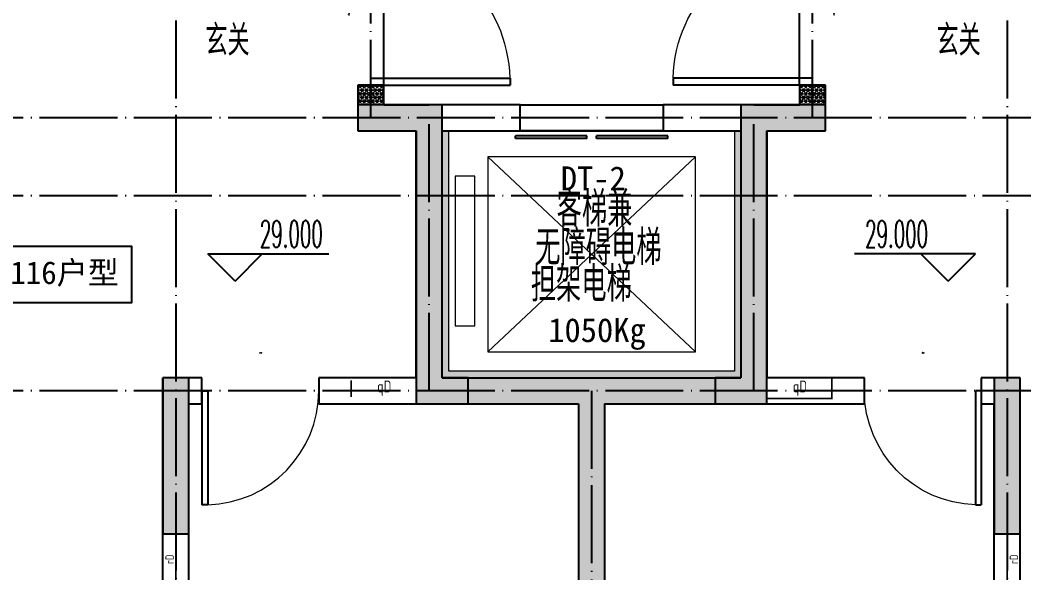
# Model space of a CAD drawing. Extents: x 27938 to 1507990, y 110129 to 923079.
# Drawn here: x 861017 to 868745, y 367223 to 371475 of the extents above; entities that cross this region are included whole.
import ezdxf

# ---------------------------------------------------------------- set-up
doc = ezdxf.new("R2010")
doc.units = 0
doc.header["$LTSCALE"] = 1000
doc.header["$MEASUREMENT"] = 0
doc.linetypes.add('DOTE', pattern=[2.4200000000000004, 2, -0.2, 0.02, -0.2])
for name, color, linetype, lineweight in [('3.5方案汇报，与郭总、侯月琴确定户型_t8$0$STAIR', 2, 'Continuous', 18), ('EQUIP-消防', 3, 'Continuous', 20), ('填充', 251, 'Continuous', 5)]:
    doc.layers.add(name, color=color, linetype=linetype, lineweight=lineweight)
for name, color, linetype in [('COLUMN', 9, 'Continuous'), ('DIM_ELEV', 3, 'Continuous'), ('DOTE', 1, 'Continuous'), ('PUB_HATCH', 8, 'Continuous'), ('PUB_TEXT', 4, 'Continuous'), ('WALL', 9, 'Continuous'), ('WINDOW', 4, 'Continuous'), ('WINDOW_TEXT', 7, 'Continuous'), ('保温', 6, 'Continuous')]:
    doc.layers.add(name, color=color, linetype=linetype)
doc.styles.add('_TCH_DIM', font='SIMPLEX.shx', dxfattribs={"width": 0.7, "bigfont": 'GBCBIG.shx'})
doc.styles.add('_TCH_WINDOW', font='SIMPLEX.shx', dxfattribs={"width": 0.7, "height": 3.5, "bigfont": 'GBCBIG.shx'})
doc.styles.get("Standard").update_dxf_attribs({"font": 'gbenor.shx', "bigfont": 'gbcbig.shx'})
doc.styles.add('房间名称', font='TSSDENG', dxfattribs={"width": 0.8, "bigfont": 'HZTXT'})
doc.styles.add('黑体', font='simhei.ttf')
pattern_1 = [(90, (0, 0), (-16.49778, 1.010197673501861e-15), [9.525, -19.05]), (210, (0, 0), (8.248889999999996, -14.28749658604684), [9.525, -19.05]), (150, (5.83238038093927e-16, 9.525), (-8.248890000000003, -14.28749658604684), [9.525, -19.05])]

# ---------------------------------------------------------------- blocks, each defined once
blk = doc.blocks.new('GDGDGDSDA')
at = {"layer": 'DOTE', "color": 0, "linetype": 'DOTE', "ltscale": 0.3}
for p, q in [((453635.036221659, 370658.3318268224), (453634.7978355026, 359558.331827242)), ((460034.6024018053, 370658.3318268224), (460034.8407879619, 359558.331827242)), ((455134.8185498039, 368458.3318260834), (455134.8185495394, 370058.3318260844)), ((458534.8200549022, 368458.3318260834), (458534.8200551667, 370058.3318260844)), ((471334.8193115436, 368458.3318260833), (417334.819312298, 368458.3318260835)), ((455584.8193165596, 366358.3318260413), (455584.8193166445, 368458.3318260653)), ((458084.8193069046, 366358.3318260893), (458084.8193068199, 368458.3318260653)), ((471334.8193115436, 367858.3318270331), (417334.819312298, 367858.3318270331)), ((471334.8193115436, 366358.3318253069), (417334.819312298, 366358.3318263437)), ((456834.8193047661, 366358.3318260653), (456834.8193047661, 359558.331827242))]:
    blk.add_line(p, q, dxfattribs=at)
blk = doc.blocks.new('GFDGFSDFGD')
at = {"layer": 'PUB_HATCH'}
for points in [[(456966.6242620276, 370823.7242364994), (456316.6235069988, 370823.7237810019), (456316.6235069988, 370623.723500697), (456766.6242620276, 370623.7242364994), (456766.6242608383, 368523.7281418327), (457166.6242608383, 368523.7281418327), (457166.6242608383, 368723.7281418327), (456966.6242609706, 368723.7281418327)], [(459266.6248586276, 370823.7242366532), (459266.6248596846, 368723.7281419866), (459066.6248598169, 368723.7281419866), (459066.6248598169, 368523.7281419866), (459466.6248598169, 368523.7281419866), (459466.6248586276, 370623.7242366532), (459916.6256136564, 370623.7235008508), (459916.6256136564, 370823.7237811558)], [(454816.6362339624, 368723.7167763724), (454816.6362308792, 367523.7257141294), (455016.6362343028, 367523.7239626549), (455016.6362342408, 368723.7167764931)], [(461416.6128852202, 368723.7167772611), (461216.6128849418, 368723.7167773817), (461216.612884902, 367523.7239627372), (461416.6128882723, 367523.7257142118)]]:
    blk.add_hatch(color=256, dxfattribs=at).paths.add_polyline_path(points)
at = {"layer": 'COLUMN', "color": 6}
for p, q in [((456966.6242620276, 370823.7242364994), (456316.6235069988, 370823.7237810019)), ((456316.6235069988, 370823.7237810019), (456316.6235069988, 370623.723500697)), ((456966.6242609706, 368723.7281418327), (456966.6242620276, 370823.7242364994)), ((459266.6248586276, 370823.7242366532), (459266.6248596846, 368723.7281419866)), ((459916.6256136564, 370823.7237811558), (459266.6248586276, 370823.7242366532)), ((459916.6256136564, 370623.7235008508), (459916.6256136564, 370823.7237811558)), ((456316.6235069988, 370623.723500697), (456766.6242620276, 370623.7242364994)), ((456766.6242620276, 370623.7242364994), (456766.6242608383, 368523.7281418327)), ((459466.6248598169, 368523.7281419866), (459466.6248586276, 370623.7242366532)), ((459466.6248586276, 370623.7242366532), (459916.6256136564, 370623.7235008508)), ((454816.6362339624, 368723.7167763724), (454816.6362308792, 367523.7257141294)), ((455016.6362342408, 368723.7167764931), (454816.6362339624, 368723.7167763724)), ((455016.6362343028, 367523.7239626549), (455016.6362342408, 368723.7167764931)), ((457166.6242608383, 368723.7281418327), (456966.6242609706, 368723.7281418327)), ((457166.6242608383, 368523.7281418327), (457166.6242608383, 368723.7281418327)), ((459266.6248596846, 368723.7281419866), (459066.6248598169, 368723.7281419866)), ((459066.6248598169, 368723.7281419866), (459066.6248598169, 368523.7281419866)), ((461416.6128852202, 368723.7167772611), (461216.6128849418, 368723.7167773817)), ((461216.6128849418, 368723.7167773817), (461216.612884902, 367523.7239627372)), ((461416.6128882723, 367523.7257142118), (461416.6128852202, 368723.7167772611)), ((456766.6242608383, 368523.7281418327), (457166.6242608383, 368523.7281418327)), ((459066.6248598169, 368523.7281419866), (459466.6248598169, 368523.7281419866)), ((454816.6362308792, 367523.7257141294), (455016.6362343028, 367523.7239626549)), ((461216.612884902, 367523.7239627372), (461416.6128882723, 367523.7257142118))]:
    blk.add_line(p, q, dxfattribs=at)
blk = doc.blocks.new('GDFGDGRD')
at = {"layer": '保温', "linetype": 'Continuous', "ltscale": 10}
h = blk.add_hatch(dxfattribs=at)
h.set_pattern_fill('HEX', color=251, scale=10, angle=90, style=0)
h.set_pattern_definition(pattern_1)
h.paths.add_polyline_path([(431316.5779582471, 370823.724846115), (431516.5779419378, 370823.724846115), (431516.676856265, 370973.7247405107), (431316.6768725742, 370973.7249371556)])
h = blk.add_hatch(dxfattribs=at)
h.set_pattern_fill('HEX', color=251, scale=10, angle=90, style=0)
h.set_pattern_definition(pattern_1)
h.paths.add_polyline_path([(434916.5794610044, 370823.724846115), (434716.5794773137, 370823.724846115), (434716.4805629865, 370973.7247405107), (434916.4805466773, 370973.7249371556)])
h = blk.add_hatch(dxfattribs=at)
h.set_pattern_fill('HEX', color=251, scale=10, angle=90, style=0)
h.set_pattern_definition([(90, (-70765.89117912838, -151624.7360933621), (-16.49778, 1.010197673501861e-15), [9.525, -19.05]), (210, (-70765.89117912838, -151624.7360933621), (8.248889999999996, -14.28749658604684), [9.525, -19.05]), (150, (-70765.89117912838, -151615.2110933621), (-8.248890000000003, -14.28749658604684), [9.525, -19.05])])
h.paths.add_polyline_path([(434066.5790224251, 368523.7248330163), (434066.5789810187, 368723.7248300065), (432166.5783829462, 368723.7248300508), (432166.5784243525, 368523.7248330605)])
h = blk.add_hatch(dxfattribs=at)
h.set_pattern_fill('HEX', color=251, scale=10, angle=90, style=0)
h.set_pattern_definition([(90, (-70765.89117912838, -152124.7360933621), (-16.49778, 1.010197673501861e-15), [9.525, -19.05]), (210, (-70765.89117912838, -152124.7360933621), (8.248889999999996, -14.28749658604684), [9.525, -19.05]), (150, (-70765.89117912838, -152115.2110933621), (-8.248890000000003, -14.28749658604684), [9.525, -19.05])])
h.paths.add_polyline_path([(433016.677671614, 363923.7248245182), (433216.6776553047, 363923.7248245182), (433216.6776158109, 368523.7247332072), (433016.6776321201, 368523.7249298521)])
blk = doc.blocks.new('GDGRDGDRGDFD')
at = {"layer": 'EQUIP-消防', "const_width": 12.82051282052028}
blk.add_lwpolyline([(136866.5605577994, 335507.811971089), (136366.5605577994, 335507.8119710906), (136366.5605577991, 335347.8119710904), (136866.5605577991, 335347.8119710888)], close=True, dxfattribs=at)
at = {"layer": 'PUB_TEXT', "color": 7, "true_color": 0xffffff, "style": '房间名称', "width": 0.8}
blk.add_text('qD', height=90, dxfattribs=at).set_placement((136565.0499633249, 335395.5346836653))
blk = doc.blocks.new('FSFSFSFSEG')
at = {"layer": 'EQUIP-消防', "const_width": 12.82051282052028}
blk.add_lwpolyline([(136866.5605577994, 335152.5449090759), (136466.5605577994, 335152.5449090774), (136466.5605577991, 335052.5449090772), (136866.5605577991, 335052.5449090757)], close=True, dxfattribs=at)
at = {"layer": 'PUB_TEXT', "color": 7, "true_color": 0xffffff, "style": '房间名称', "width": 0.8}
blk.add_text('rD', height=64.8, dxfattribs=at).set_placement((136633.7425204425, 335069.0046025831))
blk = doc.blocks.new('GHFHFHTFHCSDCS')
blk.add_blockref('GDGRDGDRGDFD', (319900.0178446308, 33215.91286097257))
for name, p, rotation in [('GDGRDGDRGDFD', (323100.997491646, 33215.50885790785), 0.0001673532306091649), ('FSFSFSFSEG', (789969.1235921647, 230657.1642343822), 89.99999999297357), ('FSFSFSFSEG', (796469.1236020895, 230657.164233585), 89.99999999297357)]:
    blk.add_blockref(name, p, dxfattribs=dict(rotation=rotation))
blk = doc.blocks.new('$DorLib2D$00000001')
for p, q in [((0.45, 0.9750000000000001), (0.5000000000000002, 0.9750000000000001)), ((0.45, 0), (0.45, 0.9750000000000001)), ((0.5, 0), (0.5, 0.9750000000000001)), ((0.5, 0), (0.45, 0))]:
    blk.add_line(p, q)
at = {"lineweight": 13}
blk.add_arc((0.475, 0), 0.975, 91.4692835813538, 180, dxfattribs=at)
blk = doc.blocks.new('$DORLIB2D$00000127')
at = {"color": 0}
for points in [[(-0.5333333333328483, 0.7948983154366971), (-0.5333333333328483, 0.690405644187237)], [(-0.03333333333284827, 0.7948983154366971), (-0.5333333333328483, 0.7948983154366971)], [(-0.03333333333284827, 0.7948983154366971), (-0.03333333333284827, 0.690405644187237)], [(0.5333333333328483, 0.7948983154366971), (0.03333333333284827, 0.7948983154366971)], [(0.03333333333284827, 0.7948983154366971), (0.03333333333284827, 0.690405644187237)], [(0.5333333333328483, 0.7948983154366971), (0.5333333333328483, 0.690405644187237)], [(-0.03333333333284827, 0.690405644187237), (-0.5333333333328483, 0.690405644187237)], [(0.5333333333328483, 0.690405644187237), (0.03333333333284827, 0.690405644187237)], [(0.5, 0.4999999999999858), (-0.5, 0.4999999999999858)]]:
    blk.add_lwpolyline(points, dxfattribs=at)

msp = doc.modelspace()

# ---------------------------------------------------------------- hatches: boundary and pattern name
at = {"layer": '填充'}
h = msp.add_hatch(dxfattribs=at)
h.set_pattern_fill('隔热材料02', color=8, scale=100, style=0)
h.set_pattern_definition([(0, (-333791.8183240527, -240014.9059721528), (0, 50), []), (0, (-333791.8183240527, -239998.2394721528), (0, 50), []), (270, (-333748.0768240527, -239989.6082221528), (50, -9.184850993605149e-15), [5.01775, -44.98225]), (270, (-333785.5355740527, -239989.6082221528), (50, -9.184850993605149e-15), [5.01775, -44.98225]), (90, (-333760.0238240527, -240023.5372221528), (-50, 3.061616997868383e-15), [5.01775, -44.98225]), (90, (-333773.5888240528, -240023.5372221528), (-50, 3.061616997868383e-15), [5.01775, -44.98225]), (180, (-333741.7940740527, -240031.5727221528), (-6.123233995736766e-15, -50), [50.02425, 0.02425]), (135, (-333755.7513240527, -240029.0639721528), (2.775557561562891e-15, 49.99987405109137), [4.268000000000001, -66.44274999999999]), (116.56505, (-333708.7693240526, -240026.0459721528), (0.0001128305918363104, 49.99993342107836), [2.804999999999995, -108.9984999999999]), (116.56505, (-333758.7693240526, -240026.0459721528), (0.0001128305918363104, 49.99993342107836), [2.804999999999995, -108.9984999999999]), (153.43495, (-333700.7338240526, -240031.5727221528), (-0.0001128305918057793, 49.99993342107837), [5.609999999999999, -106.1935]), (153.43495, (-333750.7338240526, -240031.5727221528), (-0.0001128305918057793, 49.99993342107837), [5.609999999999999, -106.1935]), (63.43495000000001, (-333710.0238240527, -240018.5194721528), (-0.0001128305918307593, 49.99993342107837), [26.714, -85.0895]), (63.43495000000001, (-333760.0238240527, -240018.5194721528), (-0.0001128305918307593, 49.99993342107837), [26.714, -85.0895]), (116.56505, (-333698.0768240527, -239989.6082221528), (0.0001128305918363104, 49.99993342107836), [2.804999999999995, -108.9984999999999]), (116.56505, (-333748.0768240527, -239989.6082221528), (0.0001128305918363104, 49.99993342107836), [2.804999999999995, -108.9984999999999]), (135, (-333749.3313240528, -239987.0994721528), (2.775557561562891e-15, 49.99987405109137), [4.268000000000001, -66.44274999999999]), (153.43495, (-333702.3493240527, -239984.0814721528), (-0.0001128305918057793, 49.99993342107837), [5.609999999999999, -106.1935]), (153.43495, (-333752.3493240527, -239984.0814721528), (-0.0001128305918057793, 49.99993342107837), [5.609999999999999, -106.1935]), (45, (-333784.2810740527, -239987.0994721528), (0, 49.99987405109137), [4.268000000000001, -66.44274999999999]), (63.43495000000001, (-333735.5355740527, -239989.6082221528), (-0.0001128305918307593, 49.99993342107837), [2.805, -108.9985]), (63.43495000000001, (-333785.5355740527, -239989.6082221528), (-0.0001128305918307593, 49.99993342107837), [2.805, -108.9985]), (26.56505, (-333731.2633240528, -239984.0814721528), (0.0001128305918307593, 49.99993342107837), [5.609999999999999, -106.1935]), (26.56505, (-333781.2633240528, -239984.0814721528), (0.0001128305918307593, 49.99993342107837), [5.609999999999999, -106.1935]), (116.56505, (-333723.5888240528, -240018.5194721528), (0.0001128305918363104, 49.99993342107836), [26.71399999999996, -85.08949999999986]), (116.56505, (-333773.5888240528, -240018.5194721528), (0.0001128305918363104, 49.99993342107836), [26.71399999999996, -85.08949999999986]), (45, (-333777.8610740528, -240029.0639721528), (0, 49.99987405109137), [4.268000000000001, -66.44274999999999]), (63.43495000000001, (-333724.8430740528, -240026.0459721528), (-0.0001128305918307593, 49.99993342107837), [2.805, -108.9985]), (63.43495000000001, (-333774.8430740528, -240026.0459721528), (-0.0001128305918307593, 49.99993342107837), [2.805, -108.9985]), (26.56505, (-333732.8788240526, -240031.5727221528), (0.0001128305918307593, 49.99993342107837), [5.609999999999999, -106.1935]), (26.56505, (-333782.8788240526, -240031.5727221528), (0.0001128305918307593, 49.99993342107837), [5.609999999999999, -106.1935])])
h.paths.add_polyline_path([(864316.5789996843, 370623.7248315612), (864266.5789996843, 370623.7248315596), (864266.5789997522, 368723.7248315394), (866566.578999762, 368723.7248315574), (866566.5789997883, 370623.7248315607), (866516.5789997883, 370623.7248315599), (866516.5789997627, 368773.7248315545), (864316.5789997505, 368773.7248315399)])

# ---------------------------------------------------------------- linework, layer by layer
at = {"color": 8}
msp.add_lwpolyline([(860869.5144876491, 369736.8340053819), (861875.5144876491, 369736.8340053819), (861875.5144876491, 369300.8340053819), (860869.5144876491, 369300.8340053819)], close=True, dxfattribs=at)
at = {"layer": '3.5方案汇报，与郭总、侯月琴确定户型_t8$0$STAIR', "color": 8}
for p, q in [((866216.957687927, 370423.7208739059), (864616.9502691675, 368923.7287872894)), ((864616.957687946, 370423.7287872696), (866216.9502691485, 368923.7208739257))]:
    msp.add_line(p, q, dxfattribs=at)
for points in [[(866216.9502691485, 368923.7208739257), (866216.957687927, 370423.7208739059), (864616.957687946, 370423.7287872696), (864616.9502691675, 368923.7287872894)], [(864516.9512583488, 369123.7292819876), (864516.9569460789, 370273.729281974), (864366.956946078, 370273.7300238519), (864366.9512583478, 369123.7300238655)]]:
    msp.add_lwpolyline(points, close=True, dxfattribs=at)
at = {"layer": 'DIM_ELEV', "color": 8}
for p, q in [((862671.4964072038, 369466.5150431044), (862461.4964072038, 369676.5150431044)), ((862461.4964072038, 369676.5150431044), (863392.38506872, 369676.5150431044)), ((862671.4964072038, 369466.5150431044), (862881.4964072038, 369676.5150431044)), ((868371.6610112956, 369676.5150431044), (867440.7723497795, 369676.5150431044)), ((868161.6610112956, 369466.5150431044), (867951.6610112956, 369676.5150431044)), ((868161.6610112956, 369466.5150431044), (868371.6610112956, 369676.5150431044))]:
    msp.add_line(p, q, dxfattribs=at)
at = {"layer": 'WALL', "color": 8}
for p, q in [((863816.5779496491, 370973.7248388422), (863616.5779496864, 370973.7248388092)), ((863616.5779496864, 370973.7248388092), (863616.5779497457, 370623.7248315481)), ((863816.5779497094, 370823.7248315308), (863816.5779496491, 370973.7248388422)), ((867216.5794642747, 370973.7248388642), (867016.5794643005, 370973.7248388972)), ((867016.5794643005, 370973.7248388972), (867016.5794642431, 370823.7248316468)), ((867216.5794642069, 370623.7248316359), (867216.5794642747, 370973.7248388642)), ((863816.5779497094, 370823.7248315308), (864166.5787046971, 370823.7248315334)), ((864866.5790013885, 370823.7248315215), (864166.5787046971, 370823.7248315334)), ((864866.5790013886, 370623.7248315556), (864866.5790013885, 370823.7248315215)), ((866666.5787046967, 370823.7248315334), (865966.5790013123, 370823.7248315215)), ((865966.5790013123, 370823.7248315215), (865966.5790013123, 370623.7248315556)), ((866666.5787092457, 370823.7248315334), (867016.5794642431, 370823.7248316468)), ((863616.5779497457, 370623.7248315481), (864066.5787047956, 370623.724831548)), ((864066.5787069795, 368723.7248315843), (864066.5787047956, 370623.724831548)), ((864266.578707011, 368723.7248315433), (864266.5787048267, 370623.7248315459)), ((864266.5787048267, 370623.7248315459), (864866.5790013886, 370623.7248315556)), ((865966.5790013123, 370623.7248315556), (866566.5787046927, 370623.724831546)), ((866566.5787046927, 370623.724831546), (866566.5787046925, 368723.7248315181)), ((866766.578704695, 370623.7248316177), (866766.5787046951, 368723.7248315536)), ((866766.578704695, 370623.7248316177), (867216.5794642069, 370623.7248316359)), ((862116.5787017534, 365723.7248315979), (862116.5787021215, 368723.7248316218)), ((862416.5787022273, 368723.7248316194), (862116.5787021215, 368723.7248316218)), ((862416.5787022235, 368523.7248315735), (862416.5787022273, 368723.7248316194)), ((864066.5787069795, 368723.7248315843), (863316.5787023036, 368723.724831602)), ((863316.5787023036, 368723.724831602), (863316.5787022997, 368523.7248315528)), ((864266.578707011, 368723.7248315433), (865416.57870925, 368723.7248315367)), ((865416.57870925, 368723.7248315367), (866566.5787046925, 368723.7248315181)), ((867516.5787071355, 368723.7248315624), (866766.5787046951, 368723.7248315536)), ((867516.5787071394, 368523.7248315988), (867516.5787071355, 368723.7248315624)), ((868716.5787118314, 368723.7248315911), (868416.5787071356, 368723.7248315797)), ((868416.5787071356, 368723.7248315797), (868416.5787071394, 368523.7248316198)), ((868716.5787121991, 365723.7248315937), (868716.5787118314, 368723.7248315911)), ((862316.5787017319, 365623.7248315826), (862316.578702097, 368523.7248315999)), ((862316.578702097, 368523.7248315999), (862416.5787022235, 368523.7248315735)), ((863316.5787022997, 368523.7248315528), (864166.5787071092, 368523.7248315574)), ((864166.5787046949, 368523.7248315398), (865316.5787092453, 368523.724831537)), ((865316.5787092453, 368523.724831537), (865316.5787092453, 363923.7248244928)), ((865516.5787092452, 368523.7248315245), (865516.5787092453, 363923.7248245277)), ((865516.5787092452, 368523.7248315245), (866666.5787046965, 368523.7248315337)), ((866666.5787022843, 368523.7248315574), (867516.5787071394, 368523.7248315988)), ((868416.5787071394, 368523.7248316198), (868516.5787118559, 368523.7248316004)), ((868516.5787122146, 365623.7248315826), (868516.5787118559, 368523.7248316004))]:
    msp.add_line(p, q, dxfattribs=at)
at = {"layer": 'WINDOW', "color": 8}
for p, q in [((863816.5779496932, 370973.7248388656), (863816.5779495114, 372073.7248388656)), ((867016.5794642533, 370973.7248388656), (867016.5794644351, 372073.7248388656)), ((864866.579001337, 370823.7248315334), (865966.579001337, 370823.7248315334)), ((864866.579001337, 370623.7248315334), (865966.579001337, 370623.7248315334))]:
    msp.add_line(p, q, dxfattribs=at)
at = {"layer": '填充', "color": 8}
msp.add_lwpolyline([(864316.5789996843, 370623.7248315612), (864266.5789996843, 370623.7248315596), (864266.5789997522, 368723.7248315394), (866566.578999762, 368723.7248315574), (866566.5789997883, 370623.7248315607), (866516.5789997883, 370623.7248315599), (866516.5789997627, 368773.7248315545), (864316.5789997505, 368773.7248315399)], close=True, dxfattribs=at)

# ---------------------------------------------------------------- block references
at = {"color": 8}
for name, p in [('GFDGFSDFGD', (407300.0000036058, 2.235174179077148e-08)), ('GHFHFHTFHCSDCS', (407300, 0))]:
    msp.add_blockref(name, p, dxfattribs=at)
at = {"color": 8, "xscale": -1}
msp.add_blockref('GDFGDGRD', (1298533.157405039, 1.156004145741463e-07), dxfattribs=at)
at = {"layer": 'DOTE', "color": 169}
msp.add_blockref('GDGDGDSDA', (408581.7593905515, 2265.393005468242), dxfattribs=at)
at = {"layer": 'WINDOW', "color": 8}
ref = msp.add_blockref('$DorLib2D$00000001', (863716.5779496023, 371523.724838849), dxfattribs=dict(at, xscale=-1100, yscale=-1100, zscale=-1100, rotation=90.00000000947153))
ref.add_attrib('A', 'YFDM1122', (863551.7343901761, 371513.2948388012), dxfattribs={"layer": 'WINDOW_TEXT', "color": 8, "ltscale": 0.5, "height": 5.95, "rotation": 90.00000000947153, "style": '_TCH_WINDOW', "width": 0.4941176470588236})
ref = msp.add_blockref('$DorLib2D$00000001', (867116.5794643442, 371523.724838849), dxfattribs=dict(at, xscale=-1100, yscale=1100, zscale=-1100, rotation=89.99999999052845))
ref.add_attrib('A', 'YFDM1122', (867287.3730283234, 371513.2948388002), dxfattribs={"layer": 'WINDOW_TEXT', "color": 8, "ltscale": 0.5, "height": 5.95, "rotation": 89.99999999052845, "style": '_TCH_WINDOW', "width": 0.4941176470588236})
at = {"layer": 'WINDOW', "color": 8, "xscale": 1100, "yscale": -200, "zscale": 1100}
msp.add_blockref('$DORLIB2D$00000127', (865416.579001337, 370723.7248315334), dxfattribs=at)
at = {"layer": 'WINDOW', "color": 8}
ref = msp.add_blockref('$DorLib2D$00000001', (862866.5787022592, 368623.7248315824), dxfattribs=dict(at, xscale=900, yscale=900, zscale=900, rotation=179.9999999988986))
ref.add_attrib('A', 'M0922', (862859.7187022648, 368913.2498315825), dxfattribs={"layer": 'WINDOW_TEXT', "color": 8, "ltscale": 0.5, "height": 5.95, "rotation": 359.9999999988985, "style": '_TCH_WINDOW', "width": 0.4941176470588236})
ref = msp.add_blockref('$DorLib2D$00000001', (867966.5787071342, 368623.7248315824), dxfattribs=dict(at, xscale=900, yscale=-900, zscale=900, rotation=1.101422729913818e-09))
ref.add_attrib('A', 'M0922', (867959.7187071285, 368913.2498315822), dxfattribs={"layer": 'WINDOW_TEXT', "color": 8, "ltscale": 0.5, "height": 5.95, "rotation": 1.101422729913818e-09, "style": '_TCH_WINDOW', "width": 0.4941176470588236})

# ---------------------------------------------------------------- texts
at = {"color": 8, "style": '黑体'}
msp.add_text('116户型', height=175, dxfattribs=at).set_placement((860941.5607634026, 369444.6468898185))
at = {"layer": 'DIM_ELEV', "color": 7, "style": '_TCH_DIM', "width": 0.4941176470588236}
for p in [(862861.78506872, 369725.5150431044), (867521.6923497795, 369725.5150431044)]:
    msp.add_text('29.000', height=208.25, dxfattribs=at).set_placement(p)
at = {"layer": 'PUB_TEXT', "color": 8}
for s, height, p in [('玄关', 236.3120567375886, (862443.2561998506, 371201.5211155915)), ('玄关', 236.3120567375886, (868071.9224952447, 371201.5211155915)), ('客梯兼', 270.0709219858156, (865147.4582226509, 369885.8056354403)), ('无障碍电梯', 270.0709219858156, (864982.889314756, 369590.0354675289)), ('担架电梯', 270.0709219858156, (864948.4554743086, 369308.4767525666))]:
    msp.add_text(s, height=height, dxfattribs=at).set_placement(p)
at = {"layer": 'PUB_TEXT', "color": 8, "style": '黑体'}
for s, p in [('DT-2', (865179.4559394626, 370165.9760506648)), ('1050Kg', (865082.4559394626, 368998.3066312542))]:
    msp.add_text(s, height=184.0084388185654, dxfattribs=at).set_placement(p)

doc.saveas('drawing.dxf')
